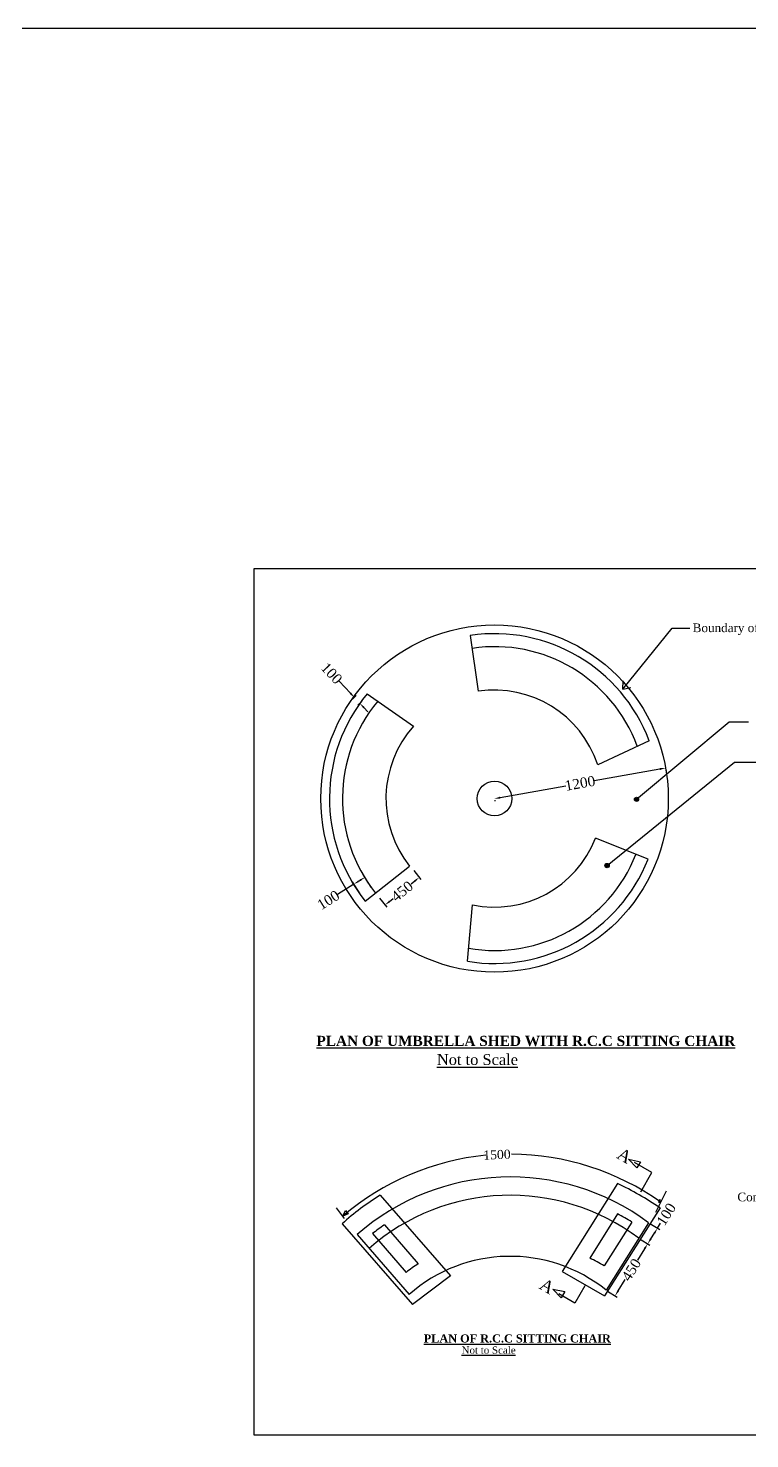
# Model space of a CAD drawing. Header units: metres. Extents: x -2434 to 11656, y -15288 to 8109.
# Drawn here: x 2741.2 to 2840.9, y -14093.6 to -13898.6 of the extents above; entities that cross this region are included whole.
import ezdxf

# ---------------------------------------------------------------- set-up
doc = ezdxf.new("R2010")
doc.units = ezdxf.units.M
doc.layers.add('sheet', color=1, linetype='Continuous', lineweight=15)
doc.styles.add('dim', font='isocp.shx')
doc.styles.get("Standard").update_dxf_attribs({"font": 'times.ttf'})
doc.dimstyles.new('STANDARD$0', dxfattribs={"dimscale": 0, "dimtxt": 8, "dimasz": 8, "dimexe": 4, "dimexo": 0, "dimgap": 2, "dimtad": 1, "dimdec": 0, "dimzin": 0, "dimdsep": 46, "dimtxsty": 'dim', "dimblk": 'DOTSMALL', "dimcen": 1, "dimclrd": 6, "dimclre": 6, "dimclrt": 256, "dimadec": 0, "dimazin": 0, "dimtfac": 1, "dimtdec": 0, "dimtix": 1, "dimtofl": 0, "dimtmove": 1, "dimatfit": 3, "dimldrblk": 'DOTSMALL', "dimfxl": 6, "dimtolj": 1, "dimtzin": 0, "dimarcsym": 0})

# ---------------------------------------------------------------- blocks, each defined once
blk = doc.blocks.new('*D1300')
at = {"layer": 'Defpoints', "color": 0, "lineweight": -3}
for p in [(2829.22, -14000.87), (2829.22, -14000.87), (2805.6, -14005.09)]:
    blk.add_point(p, dxfattribs=at)
at = {"layer": 'sheet', "color": 0, "lineweight": -2}
for p, q in [((2828.44, -14001.01), (2819.38, -14002.63)), ((2829.26, -14001.08), (2829.29, -14001.23)), ((2806.39, -14004.95), (2815.44, -14003.33)), ((2805.64, -14005.31), (2805.66, -14005.45))]:
    blk.add_line(p, q, dxfattribs=at)
at = {"layer": 'sheet', "color": 0, "lineweight": -3}
for points in [[(2828.41, -14000.88), (2828.46, -14001.14), (2829.22, -14000.87)], [(2806.36, -14004.82), (2806.41, -14005.08), (2805.6, -14005.09)]]:
    blk.add_solid(points, dxfattribs=at)
at = {"layer": 'sheet', "color": 0, "lineweight": -3, "insert": (2817.41, -14002.98), "char_height": 0.35, "attachment_point": 5, "rotation": 10.1361}
blk.add_mtext('\\A1;{\\H4x;1200}', dxfattribs=at)
blk = doc.blocks.new('*D1301')
at = {"layer": 'Defpoints', "color": 0, "lineweight": -3}
for p in [(2786.17, -14016.92), (2787.13, -14018.46), (2788.65, -14017.51)]:
    blk.add_point(p, dxfattribs=at)
at = {"layer": 'sheet', "color": 0, "lineweight": -2}
for p, q in [((2786.17, -14016.92), (2783.91, -14018.33)), ((2787.02, -14018.28), (2785.98, -14016.61)), ((2787.02, -14016.4), (2786.85, -14016.5)), ((2788.54, -14017.33), (2787.5, -14015.67))]:
    blk.add_line(p, q, dxfattribs=at)
at = {"layer": 'sheet', "color": 0, "lineweight": -3}
for points in [[(2786.78, -14016.39), (2786.92, -14016.61), (2786.17, -14016.92)], [(2786.95, -14016.28), (2787.09, -14016.51), (2787.7, -14015.97)]]:
    blk.add_solid(points, dxfattribs=at)
at = {"layer": 'sheet', "color": 0, "lineweight": -3, "insert": (2782.65, -14019.12), "char_height": 0.35, "attachment_point": 5, "rotation": 31.9027}
blk.add_mtext('\\A1;{\\H4x;100}', dxfattribs=at)
blk = doc.blocks.new('*D1302')
at = {"layer": 'Defpoints', "color": 0, "lineweight": -3}
for p in [(2785.81, -13991.51), (2786.58, -13992.32), (2787.01, -13991.93)]:
    blk.add_point(p, dxfattribs=at)
at = {"layer": 'sheet', "color": 0, "lineweight": -2}
for p, q in [((2785.69, -13990.52), (2784.12, -13988.85)), ((2785.97, -13991.36), (2786.5, -13990.86)), ((2786.74, -13992.18), (2787.27, -13991.68)), ((2787.56, -13992.51), (2788.1, -13993.09))]:
    blk.add_line(p, q, dxfattribs=at)
at = {"layer": 'sheet', "color": 0, "lineweight": -3}
for points in [[(2785.79, -13990.43), (2785.59, -13990.62), (2786.24, -13991.11)], [(2787.65, -13992.42), (2787.46, -13992.6), (2787.01, -13991.93)]]:
    blk.add_solid(points, dxfattribs=at)
at = {"layer": 'sheet', "color": 0, "lineweight": -3, "insert": (2783.1, -13987.77), "char_height": 0.35, "attachment_point": 5, "rotation": 313.2269}
blk.add_mtext('\\A1;{\\H4x;100}', dxfattribs=at)
blk = doc.blocks.new('*D1303')
at = {"layer": 'Defpoints', "color": 0, "lineweight": -3}
for p in [(2794.3, -14014.88), (2795.2, -14015.99), (2789.58, -14018.69)]:
    blk.add_point(p, dxfattribs=at)
at = {"layer": 'sheet', "color": 0, "lineweight": -2}
for p, q in [((2794.44, -14015.05), (2795.43, -14016.27)), ((2794.58, -14016.49), (2794.07, -14016.9)), ((2789.72, -14018.86), (2790.71, -14020.09)), ((2791.1, -14019.3), (2791.6, -14018.9))]:
    blk.add_line(p, q, dxfattribs=at)
at = {"layer": 'sheet', "color": 0, "lineweight": -3}
for points in [[(2794.49, -14016.39), (2794.66, -14016.6), (2795.2, -14015.99)], [(2791.02, -14019.2), (2791.18, -14019.41), (2790.48, -14019.81)]]:
    blk.add_solid(points, dxfattribs=at)
at = {"layer": 'sheet', "color": 0, "lineweight": -3, "insert": (2792.84, -14017.9), "char_height": 0.35, "attachment_point": 5, "rotation": 38.939}
blk.add_mtext('\\A1;{\\H4x;450}', dxfattribs=at)
blk = doc.blocks.new('*D1309')
at = {"layer": 'Defpoints', "color": 0, "lineweight": -3}
for p in [(2825.53, -14065.87), (2821.02, -14073.06), (2822.25, -14073.83)]:
    blk.add_point(p, dxfattribs=at)
at = {"layer": 'sheet', "color": 0, "lineweight": -2}
for p, q in [((2826.33, -14067.32), (2825.35, -14068.89)), ((2825.72, -14065.99), (2827.07, -14066.84)), ((2822.67, -14073.15), (2823.66, -14071.58)), ((2821.21, -14073.17), (2822.56, -14074.02))]:
    blk.add_line(p, q, dxfattribs=at)
at = {"layer": 'sheet', "color": 0, "lineweight": -3}
for points in [[(2826.22, -14067.25), (2826.45, -14067.39), (2826.76, -14066.64)], [(2822.56, -14073.08), (2822.79, -14073.22), (2822.25, -14073.83)]]:
    blk.add_solid(points, dxfattribs=at)
at = {"layer": 'sheet', "color": 0, "lineweight": -3, "insert": (2824.5, -14070.23), "char_height": 0.35, "attachment_point": 5, "rotation": 57.8794}
blk.add_mtext('\\A1;{\\H4x;450}', dxfattribs=at)
blk = doc.blocks.new('*D1310')
at = {"layer": 'Defpoints', "color": 0, "lineweight": -3}
for p in [(2826.88, -14063.72), (2828.11, -14064.49), (2825.53, -14065.87)]:
    blk.add_point(p, dxfattribs=at)
at = {"layer": 'sheet', "color": 0, "lineweight": -2}
for p, q in [((2827.07, -14063.84), (2828.42, -14064.68)), ((2828.11, -14064.49), (2828.53, -14063.81)), ((2827.18, -14065.96), (2827.68, -14065.17)), ((2825.72, -14065.99), (2827.07, -14066.84))]:
    blk.add_line(p, q, dxfattribs=at)
at = {"layer": 'sheet', "color": 0, "lineweight": -3}
for points in [[(2827.57, -14065.1), (2827.8, -14065.24), (2828.11, -14064.49)], [(2827.07, -14065.89), (2827.3, -14066.04), (2826.76, -14066.64)]]:
    blk.add_solid(points, dxfattribs=at)
at = {"layer": 'sheet', "color": 0, "lineweight": -3, "insert": (2829.32, -14062.56), "char_height": 0.35, "attachment_point": 5, "rotation": 57.9072}
blk.add_mtext('\\A1;{\\H4x;100}', dxfattribs=at)

msp = doc.modelspace()

# ---------------------------------------------------------------- hatches: boundary and pattern name
at = {"layer": 'sheet', "lineweight": -3}
for points in [[(2824.92934, -14005.189391, 1), (2825.51087, -14005.189391, 1)], [(2821.457838, -14014.343633, 1), (2820.857522, -14014.343633, 1)]]:
    msp.add_hatch(color=0, dxfattribs=at).paths.add_polyline_path(points)

# ---------------------------------------------------------------- linework, layer by layer
at = {"color": 0, "lineweight": -3, "ltscale": 0.5}
msp.add_lwpolyline([(-254.448511, -13898.58967), (3621.057254, -13898.58967), (3621.057254, -14191.821671), (-254.448511, -14191.821671)], close=True, dxfattribs=at)
msp.add_lwpolyline([(2945.102822, -14093.114555), (2772.387876, -14093.114555), (2772.387876, -13973.297267), (2945.102822, -13973.297267)], close=True)
at = {"layer": 'sheet', "color": 0, "lineweight": -3}
for p, q in [((2802.254166, -13982.538126), (2803.360357, -13990.259435)), ((2787.992728, -13990.605407), (2794.4147, -13995.09631)), ((2826.94803, -13997.086489), (2819.847808, -14000.402629)), ((2826.803782, -14013.470898), (2819.563837, -14010.568233)), ((2787.740408, -14019.265103), (2793.874162, -14014.446459)), ((2801.857597, -14027.58223), (2802.535847, -14019.775187)), ((2822.501327, -14060.972015), (2822.494263, -14060.983268)), ((2826.883185, -14063.72294), (2821.023821, -14073.056128))]:
    msp.add_line(p, q, dxfattribs=at)
at = {"layer": 'sheet', "color": 0, "lineweight": -3, "ltscale": 5}
for p, q in [((2789.806491, -14059.938168), (2799.49848, -14071.088457)), ((2822.579258, -14058.28659), (2814.926862, -14070.475838)), ((2828.459957, -14061.650528), (2820.793724, -14073.848698)), ((2784.557108, -14063.85823), (2794.25628, -14075.016783)), ((2822.57837, -14062.519693), (2818.748011, -14068.620945)), ((2824.560647, -14063.62992), (2820.748824, -14069.701646)), ((2786.612541, -14065.368697), (2793.808481, -14073.64737)), ((2788.735417, -14065.235494), (2793.385154, -14070.584851)), ((2790.380979, -14064.028828), (2795.064136, -14069.416634))]:
    msp.add_line(p, q, dxfattribs=at)
at = {"layer": 'sheet', "color": 0, "lineweight": -3}
for points in [[(2823.305593, -13989.980385), (2830.159206, -13981.528589), (2832.582405, -13981.528589)], [(2823.305593, -13989.980385), (2823.348659, -13988.822969)], [(2823.305593, -13989.980385), (2824.424448, -13989.716155)], [(2825.220105, -14005.189391), (2838.028607, -13994.457804), (2840.701238, -13994.457804)], [(2821.15768, -14014.343633), (2838.753691, -14000.062327), (2841.772845, -14000.062327)], [(2824.0885, -14054.954742), (2825.742349, -14055.29205), (2825.243833, -14056.160158), (2824.0885, -14054.954742)], [(2825.811628, -14059.469582), (2827.34924, -14056.792007), (2824.935245, -14055.405757)], [(2829.326883, -14059.367154), (2827.822664, -14062.332358)], [(2784.879201, -14063.12279), (2783.752271, -14061.662615)], [(2828.562495, -14060.873959), (2828.440784, -14060.517868), (2828.270588, -14060.906553), (2828.562495, -14060.873959)], [(2784.653863, -14062.830817), (2785.021968, -14062.030547), (2785.402709, -14062.492892), (2784.653863, -14062.830817)], [(2813.667349, -14072.917279), (2815.321198, -14073.254586), (2814.822682, -14074.122694), (2813.667349, -14072.917279)], [(2818.068376, -14072.454773), (2816.700815, -14074.836226), (2814.493943, -14073.568918)]]:
    msp.add_lwpolyline(points, dxfattribs=at)
at = {"layer": 'sheet', "color": 0, "lineweight": -3, "ltscale": 5}
for points in [[(2799.49848, -14071.088457), (2794.25628, -14075.016783)], [(2814.926863, -14070.475838), (2820.793724, -14073.848698)]]:
    msp.add_lwpolyline(points, dxfattribs=at)
at = {"layer": 'sheet', "color": 0, "lineweight": -3}
for centre, radius in [((2805.599452, -14005.091375), 24), ((2805.599452, -14005.091375), 2.4), ((2825.220105, -14005.189391), 0.290765), ((2821.15768, -14014.343633), 0.300158)]:
    msp.add_circle(centre, radius, dxfattribs=at)
for centre, radius, start, end in [((2805.599452, -14005.091375), 22.8, 20.55409009, 98.43707066), ((2805.599452, -14005.091375), 21, 20.16914025, 98.46142111), ((2805.599452, -14005.091375), 22.8, 140.55409008, 218.43707065), ((2805.599452, -14005.091375), 21, 140.16914025, 218.46142112), ((2805.599452, -14005.091375), 15, 18.21496923, 98.58479773), ((2805.599452, -14005.091375), 15, 138.21496923, 218.58479773), ((2805.599452, -14005.091375), 15, 258.21496923, 338.58479773), ((2805.599452, -14005.091375), 21, 260.16914025, 338.46142111), ((2805.599452, -14005.091375), 22.8, 260.55409008, 338.43707065), ((2807.855084, -14089.817952), 35.589354, 95.58926048, 130.68611349), ((2807.585963, -14090.688588), 36.454451, 54.87111842, 89.40958924), ((2807.766158, -14089.462854), 32.0625, 53.39873672, 131.28171729), ((2807.766158, -14089.462854), 29.53125, 53.01378689, 131.30606776), ((2807.766158, -14089.462854), 21.09375, 51.05961587, 131.42944437), ((2807.766158, -14089.462854), 23.731673, 131.38144489, 131.42944437), ((2807.766158, -14089.462854), 23.515004, 131.38498143, 131.42944437)]:
    msp.add_arc(centre, radius, start, end, dxfattribs=at)
at = {"layer": 'sheet', "color": 0, "lineweight": -3, "ltscale": 5}
for centre, radius, start, end in [((2807.766158, -14089.462854), 34.55802, 121.31186579, 132.19041308), ((2798.973083, -14106.37611), 53.571013, 56.60376201, 63.85451068), ((2808.586259, -14089.826939), 30.6833, 58.62604478, 62.86960021), ((2807.766158, -14089.462854), 30.80802, 124.35417556, 128.14985263), ((2807.766158, -14089.462854), 23.731673, 122.35984896, 127.2996526), ((2808.586259, -14089.826939), 23.515004, 58.85365693, 64.39661065)]:
    msp.add_arc(centre, radius, start, end, dxfattribs=at)
at = {"layer": 'sheet', "color": 0, "lineweight": -3}
msp.add_solid([(2826.696215, -14059.747309), (2826.690166, -14059.756794), (2826.721647, -14059.770198)], dxfattribs=at)

# ---------------------------------------------------------------- texts
at = {"layer": 'sheet', "color": 0, "lineweight": -3, "char_height": 1.2, "attachment_point": 1}
for s, insert in [('Boundary of Umbrella Shed ', (2832.97313, -13980.880804)), ('Compacted Sand Filling', (2839.148874, -14059.565079))]:
    msp.add_mtext(s, dxfattribs=dict(at, insert=insert))
at = {"layer": 'sheet', "color": 0, "lineweight": -3, "attachment_point": 1}
for s, insert, char_height, width in [('{\\fTahoma|b0|i0|c0|p34;\\P\\fTimes New Roman|b1|i0|c0|p18;\\H1.25x;\\LPLAN OF UMBRELLA SHED WITH R.C.C SITTING CHAIR }', (2780.997684, -14036.020331), 1.12, 5694.66848672), ('{\\fTahoma|b0|i0|c0|p34;\\P\\fTimes New Roman|b0|i0|c0|p18;\\H0.5183x;      \\H1.25x;\\L Not to Scale}', (2794.357342, -14036.560363), 2.31516731, 8542.00273008), ('{\\fTimes New Roman|b1|i0|c0|p18;\\LPLAN OF R.C.C SITTING CHAIR}', (2795.819037, -14079.16592), 1.12, 5694.66848672), ('{\\fTahoma|b0|i0|c0|p34;\\P\\fTimes New Roman|b0|i0|c0|p18;\\H0.4319x;               \\LNot to Scale}', (2795.390056, -14076.977837), 2.31516731, 8542.00273008)]:
    msp.add_mtext(s, dxfattribs=dict(at, insert=insert, char_height=char_height, width=width))
at = {"layer": 'sheet', "color": 0, "lineweight": -3, "insert": (2805.935378, -14054.318965), "char_height": 1.25, "attachment_point": 5, "rotation": 2.34022701}
msp.add_mtext('\\A1;1500', dxfattribs=at)
at = {"layer": 'sheet', "color": 0, "lineweight": -3, "char_height": 1.6875, "width": 1.23016038, "attachment_point": 1, "rotation": 330.1331809}
for insert in [(2823.086946, -14053.206987), (2812.397695, -14071.247885)]:
    msp.add_mtext('\\pi-0.2,l0.3,t0.3;A', dxfattribs=dict(at, insert=insert))

# ---------------------------------------------------------------- dimensions: what is measured, and where the dimension line sits
at = {"layer": 'sheet', "color": 0, "lineweight": -3}
for base, p1, p2, angle, picture, middle in [((2787.008946, -13991.925516), (2785.814443, -13991.506332), (2786.583943, -13992.324996), 313.22691079, '*D1302', (2783.101198, -13987.768103)), ((2786.173301, -14016.922839), (2788.654628, -14017.513451), (2787.131285, -14018.461747), 211.90266027, '*D1301', (2782.648157, -14019.117275))]:
    dim = msp.add_linear_dim(base=base, p1=p1, p2=p2, angle=angle, text='{\\H4x;100}', dimstyle='STANDARD$0', override={"dimscale": 1, "dimtxt": 0.35, "dimasz": 0.8, "dimexe": 0.364, "dimexo": 0.219, "dimgap": 0.09, "dimtad": 0, "dimlfac": 1000, "dimtxsty": 'Standard', "dimcen": 0.09, "dimclrd": 0, "dimclre": 0, "dimclrt": 0, "dimtix": 0, "dimtmove": 0, "dimfxl": 0.12}, dxfattribs=at)
    dim.commit()
    dim.dimension.update_dxf_attribs({"geometry": picture, "text_midpoint": middle, "dimtype": 161})
for p1, p2, distance, text, override, picture, middle in [((2805.599452, -14005.091375), (2829.224871, -14000.867683), 0, '{\\H4x;1200}', {"dimscale": 1, "dimtxt": 0.35, "dimasz": 0.8, "dimexe": 0.364, "dimexo": 0.219, "dimgap": 0.09, "dimtad": 0, "dimlfac": 1000, "dimlunit": 2, "dimtxsty": 'Standard', "dimcen": 0.09, "dimclrd": 0, "dimclre": 0, "dimclrt": 0, "dimtix": 0, "dimtmove": 0, "dimfxl": 0.12}, '*D1300', (2817.412161, -14002.979529)), ((2789.578407, -14018.690954), (2794.299101, -14014.876529), -1.432375, '{\\H4x;450}', {"dimscale": 1, "dimtxt": 0.35, "dimasz": 0.8, "dimexe": 0.364, "dimexo": 0.219, "dimgap": 0.09, "dimtad": 0, "dimlfac": 1000, "dimtxsty": 'Standard', "dimcen": 0.09, "dimclrd": 0, "dimclre": 0, "dimclrt": 0, "dimtix": 0, "dimtmove": 0, "dimfxl": 0.12}, '*D1303', (2792.838991, -14017.897866)), ((2825.533875, -14065.874529), (2826.883185, -14063.72294), -1.445658, '{\\H4x;100}', {"dimscale": 1, "dimtxt": 0.35, "dimasz": 0.8, "dimexe": 0.364, "dimexo": 0.219, "dimgap": 0.09, "dimtad": 0, "dimlfac": 1000, "dimtxsty": 'Standard', "dimcen": 0.09, "dimclrd": 0, "dimclre": 0, "dimclrt": 0, "dimtix": 0, "dimtmove": 0, "dimfxl": 0.12}, '*D1310', (2829.320566, -14062.557357)), ((2825.532832, -14065.873874), (2821.023821, -14073.056128), 1.44689, '{\\H4x;450}', {"dimscale": 1, "dimtxt": 0.35, "dimasz": 0.8, "dimexe": 0.364, "dimexo": 0.219, "dimgap": 0.09, "dimtad": 0, "dimlfac": 1000, "dimtxsty": 'Standard', "dimcen": 0.09, "dimclrd": 0, "dimclre": 0, "dimclrt": 0, "dimtix": 0, "dimtmove": 0, "dimfxl": 0.12}, '*D1309', (2824.503743, -14070.234316))]:
    dim = msp.add_aligned_dim(p1=p1, p2=p2, distance=distance, text=text, dimstyle='STANDARD$0', override=override, dxfattribs=at)
    dim.commit()
    dim.dimension.update_dxf_attribs({"geometry": picture, "text_midpoint": middle})

doc.saveas('drawing.dxf')
